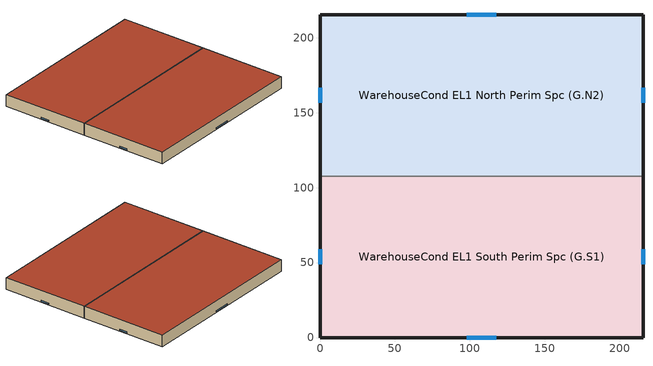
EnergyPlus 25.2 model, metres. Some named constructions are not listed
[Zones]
WarehouseCond EL1 North Perim Spc (G.N2)
 floor ground (EL1 Flr (G.N2.U2) SlabOnOrBelowGradeF073): 215.52,215.52 215.52,107.76 0,107.76 0,215.52 z0
 wall outside (Exterior Wall): 215.52,107.76 215.52,215.52 0,215.52 0,107.76 z0:14.63
 wall to WarehouseCond EL1 South Perim Spc (G.S1) (Interior Wall): 0,107.76 215.52,107.76 z0:14.63
 window (Exterior Window): 215.52,156.69 215.52,166.6 / 117.67,215.52 97.85,215.52 / 0,166.6 0,156.69 z0.91:2.51
 roof outside (Exterior Roof): 215.52,107.76 215.52,215.52 0,215.52 0,107.76 z14.63
WarehouseCond EL1 South Perim Spc (G.S1)
 floor ground (EL1 Flr (G.S1.U1) SlabOnOrBelowGradeF073): 215.52,107.76 215.52,0 0,0 0,107.76 z0
 wall outside (Exterior Wall): 0,107.76 0,0 215.52,0 215.52,107.76 z0:14.63
 window (Exterior Window): 215.52,48.93 215.52,58.84 / 97.85,0 117.67,0 / 0,58.84 0,48.93 z0.91:2.51
 roof outside (Exterior Roof): 215.52,0 215.52,107.76 0,107.76 0,0 z14.63
[Construction:FfactorGroundFloor] F-Factor {W/m-K}=1.26344; Area {m2}=23225.3; PerimeterExposed {m}=431.048
EL1 Flr (G.N2.U2) SlabOnOrBelowGradeF073; EL1 Flr (G.S1.U1) SlabOnOrBelowGradeF073
[Zone] Multiplier=1
WarehouseCond EL1 North Perim Spc (G.N2); WarehouseCond EL1 South Perim Spc (G.S1)
